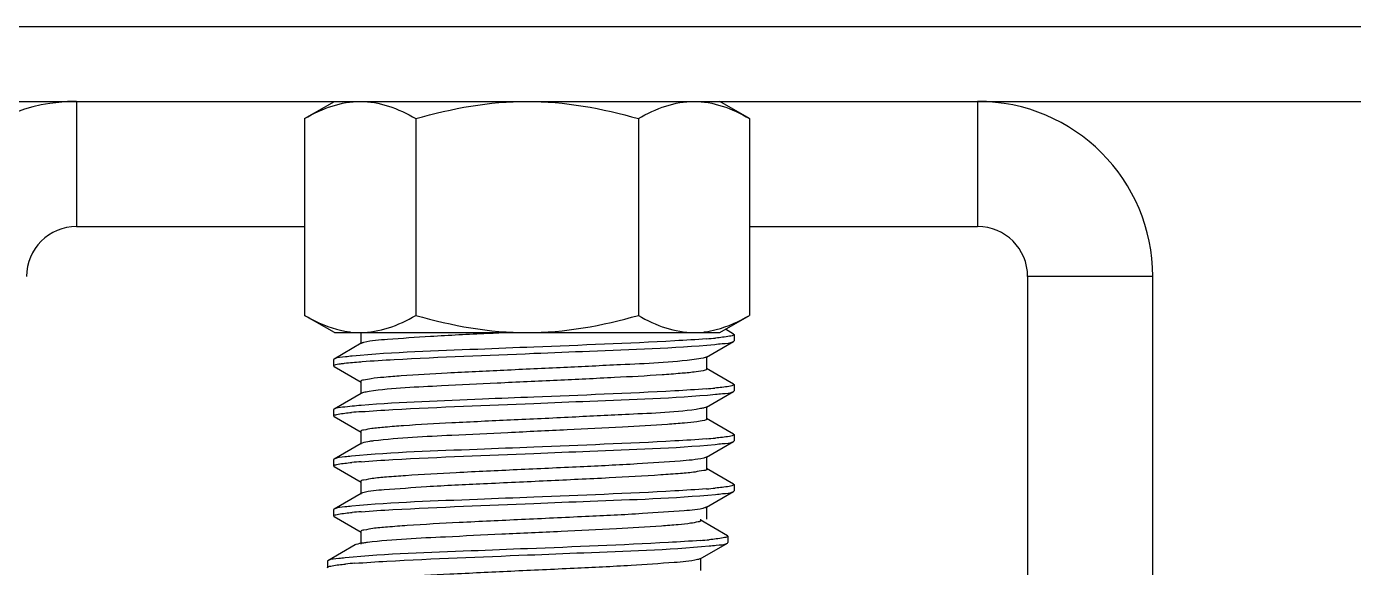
# Model space of a CAD drawing. Extents: x -1396510 to 1250330, y -1892470 to 1623980.
# Drawn here: x -1156689.2 to -1156436.8, y -61426.7 to -61323.8 of the extents above; entities that cross this region are included whole.
import ezdxf

# ---------------------------------------------------------------- set-up
doc = ezdxf.new("R2010")
doc.units = 0
doc.header["$LTSCALE"] = 1000
doc.header["$MEASUREMENT"] = 0
doc.layers.add('BZ', color=2, linetype='Continuous')

msp = doc.modelspace()

# ---------------------------------------------------------------- linework, layer by layer
at = {"linetype": 'Continuous'}
for p, q in [((-1157330.37, -61323.8), (-1155857.6, -61323.8)), ((-1157330.37, -61338.05), (-1155857.6, -61338.05)), ((-1156679.66, -61338.05), (-1156508.31, -61338.05)), ((-1156679.66, -61338.05), (-1156679.66, -61361.85)), ((-1156636.29, -61341.32), (-1156630.63, -61338.05)), ((-1156630.63, -61338.05), (-1156557.34, -61338.05)), ((-1156551.67, -61341.32), (-1156557.34, -61338.05)), ((-1156508.31, -61338.05), (-1156508.31, -61361.85)), ((-1156636.29, -61341.32), (-1156636.29, -61378.76)), ((-1156615.14, -61341.32), (-1156615.14, -61378.76)), ((-1156572.83, -61341.32), (-1156572.83, -61378.76)), ((-1156551.67, -61341.32), (-1156551.67, -61378.76)), ((-1156679.66, -61361.85), (-1156636.29, -61361.85)), ((-1156551.67, -61361.85), (-1156508.31, -61361.85)), ((-1156474.99, -61371.37), (-1156498.79, -61371.37)), ((-1156498.79, -61371.37), (-1156498.79, -61592.01)), ((-1156474.99, -61592.01), (-1156474.99, -61371.37)), ((-1156630.63, -61382.03), (-1156636.29, -61378.76)), ((-1156557.34, -61382.03), (-1156551.67, -61378.76)), ((-1156625.63, -61382.03), (-1156625.63, -61384.2)), ((-1156554.71, -61382.31), (-1156556.27, -61381.41)), ((-1156554.71, -61382.31), (-1156554.62, -61382.41)), ((-1156554.62, -61382.41), (-1156554.62, -61383.6)), ((-1156625.52, -61384.08), (-1156630.69, -61387.07)), ((-1156559.88, -61386.7), (-1156554.71, -61383.71)), ((-1156554.71, -61383.71), (-1156554.62, -61383.61)), ((-1156630.69, -61387.07), (-1156630.78, -61387.17)), ((-1156630.78, -61387.17), (-1156630.78, -61388.36)), ((-1156630.69, -61388.47), (-1156630.78, -61388.36)), ((-1156625.62, -61387.57), (-1156625.35, -61387.55)), ((-1156559.78, -61388.96), (-1156559.78, -61386.58)), ((-1156630.69, -61388.47), (-1156625.52, -61391.46)), ((-1156554.71, -61391.83), (-1156559.88, -61388.84)), ((-1156625.63, -61391.34), (-1156625.63, -61393.72)), ((-1156559.88, -61396.22), (-1156554.71, -61393.23)), ((-1156554.71, -61391.83), (-1156554.62, -61391.93)), ((-1156554.71, -61393.23), (-1156554.62, -61393.12)), ((-1156554.62, -61391.93), (-1156554.62, -61393.12)), ((-1156625.52, -61393.6), (-1156630.69, -61396.59)), ((-1156630.69, -61396.59), (-1156630.78, -61396.69)), ((-1156630.78, -61396.69), (-1156630.78, -61397.88)), ((-1156630.69, -61397.99), (-1156630.78, -61397.88)), ((-1156630.69, -61397.99), (-1156625.52, -61400.98)), ((-1156554.71, -61401.35), (-1156559.88, -61398.36)), ((-1156559.78, -61398.48), (-1156559.78, -61396.1)), ((-1156625.63, -61400.86), (-1156625.63, -61403.24)), ((-1156625.52, -61403.12), (-1156630.69, -61406.11)), ((-1156625.38, -61403.05), (-1156625.52, -61403.12)), ((-1156559.88, -61405.74), (-1156554.71, -61402.75)), ((-1156554.71, -61401.35), (-1156554.62, -61401.45)), ((-1156554.71, -61402.75), (-1156554.62, -61402.64)), ((-1156554.62, -61401.45), (-1156554.62, -61402.64)), ((-1156559.78, -61408), (-1156559.78, -61405.62)), ((-1156630.69, -61406.11), (-1156630.78, -61406.21)), ((-1156630.78, -61406.21), (-1156630.78, -61407.4)), ((-1156630.69, -61407.51), (-1156630.78, -61407.4)), ((-1156630.69, -61407.51), (-1156625.52, -61410.5)), ((-1156554.71, -61410.87), (-1156559.88, -61407.88)), ((-1156625.63, -61410.38), (-1156625.63, -61412.76)), ((-1156554.71, -61410.87), (-1156554.62, -61410.97)), ((-1156554.62, -61410.97), (-1156554.62, -61412.16)), ((-1156625.52, -61412.64), (-1156630.69, -61415.63)), ((-1156559.88, -61415.26), (-1156554.71, -61412.27)), ((-1156554.71, -61412.27), (-1156554.62, -61412.16)), ((-1156630.69, -61415.63), (-1156630.78, -61415.73)), ((-1156630.78, -61415.73), (-1156630.78, -61416.92)), ((-1156559.88, -61415.26), (-1156560.07, -61415.34)), ((-1156559.78, -61417.52), (-1156559.78, -61415.14)), ((-1156630.69, -61417.03), (-1156630.78, -61416.92)), ((-1156630.69, -61417.03), (-1156625.52, -61420.02)), ((-1156555.89, -61420.68), (-1156561.06, -61417.69)), ((-1156560.95, -61417.81), (-1156560.95, -61417.54)), ((-1156625.63, -61419.9), (-1156625.63, -61422.28)), ((-1156555.89, -61420.68), (-1156555.8, -61420.78)), ((-1156555.8, -61420.78), (-1156555.8, -61421.97)), ((-1156626.7, -61422.45), (-1156631.86, -61425.44)), ((-1156626.55, -61422.38), (-1156626.7, -61422.45)), ((-1156561.06, -61425.07), (-1156555.89, -61422.08)), ((-1156555.89, -61422.08), (-1156555.8, -61421.97)), ((-1156631.86, -61425.44), (-1156631.95, -61425.54)), ((-1156631.95, -61425.54), (-1156631.95, -61426.73)), ((-1156560.95, -61427.33), (-1156560.95, -61424.95)), ((-1156631.86, -61426.84), (-1156631.95, -61426.73))]:
    msp.add_line(p, q, dxfattribs=at)
at = {"color": 7}
msp.add_line((-1156630.63, -61382.03), (-1156557.34, -61382.03), dxfattribs=at)
at = {"linetype": 'Continuous'}
for centre, radius, start, end in [((-1156679.66, -61371.37), 33.32, 90, 180), ((-1156508.31, -61371.37), 33.32, 0, 90), ((-1156679.66, -61371.37), 9.52, 90, 180), ((-1156508.31, -61371.37), 9.52, 0, 90), ((-1156625.67, -61365.57), 16.46, 262.5985, 263.3661), ((-1156562.3, -61365.57), 16.46, 276.6339, 277.4033), ((-1156568.14, -61276.74), 106.8, 274.4562, 275.3759), ((-1156623.82, -61388.88), 5.11, 103.4604, 104.3304), ((-1156568.45, -61282.48), 110.59, 274.4593, 275.2731), ((-1156617.46, -61501.21), 104.44, 94.4466, 95.4488), ((-1156568.24, -61294.6), 107.98, 274.4571, 275.3429), ((-1156617.4, -61511.5), 105.21, 94.4523, 95.4224), ((-1156568.26, -61303.87), 108.23, 274.4571, 275.3372), ((-1156617.19, -61523.53), 107.73, 94.4567, 95.35), ((-1156560.79, -61413.26), 2.2, 287.9093, 289.044), ((-1156569.41, -61313.93), 107.98, 274.4571, 275.3429), ((-1156618.57, -61530.82), 105.21, 94.4523, 95.4224)]:
    msp.add_arc(centre, radius, start, end, dxfattribs=at)
for points, knots in [([(-1156636.29, -61341.32), (-1156634.63, -61340.36), (-1156631.26, -61338.72), (-1156627.52, -61338.05), (-1156625.72, -61338.05)], [0, 0, 0, 0, 0.514931, 1, 1, 1, 1]), ([(-1156625.72, -61338.05), (-1156623.91, -61338.05), (-1156620.17, -61338.72), (-1156616.8, -61340.36), (-1156615.14, -61341.32)], [0, 0, 0, 0, 0.485069, 1, 1, 1, 1]), ([(-1156572.83, -61341.32), (-1156571.17, -61340.36), (-1156567.79, -61338.72), (-1156564.06, -61338.05), (-1156562.25, -61338.05)], [0, 0, 0, 0, 0.514931, 1, 1, 1, 1]), ([(-1156562.25, -61338.05), (-1156560.44, -61338.05), (-1156556.71, -61338.72), (-1156553.33, -61340.36), (-1156551.67, -61341.32)], [0, 0, 0, 0, 0.485069, 1, 1, 1, 1]), ([(-1156636.29, -61378.76), (-1156635.61, -61379.15), (-1156632.94, -61380.58), (-1156630.01, -61381.61), (-1156627.79, -61381.89)], [0, 0, 0, 0, 0.26074, 1, 1, 1, 1]), ([(-1156625.72, -61382.03), (-1156623.91, -61382.03), (-1156620.17, -61381.35), (-1156616.8, -61379.72), (-1156615.14, -61378.76)], [0, 0, 0, 0, 0.485069, 1, 1, 1, 1]), ([(-1156572.83, -61378.76), (-1156571.17, -61379.72), (-1156567.79, -61381.35), (-1156564.06, -61382.03), (-1156562.25, -61382.03)], [0, 0, 0, 0, 0.514931, 1, 1, 1, 1]), ([(-1156560.18, -61381.89), (-1156559.45, -61381.8), (-1156556.47, -61381.21), (-1156553.67, -61379.91), (-1156551.67, -61378.76)], [0, 0, 0, 0, 0.241319, 1, 1, 1, 1]), ([(-1156597.17, -61382.03), (-1156598.63, -61382.1), (-1156603.7, -61382.33), (-1156611.5, -61382.7), (-1156619.31, -61383.26), (-1156623.56, -61383.56), (-1156625.01, -61383.91)], [0.5736107, 0.5736107, 0.5736107, 0.5736107, 0.6403849, 0.8060766, 0.931494, 1, 1, 1, 1]), ([(-1156559.84, -61383.22), (-1156561.86, -61383.38), (-1156572.8, -61384.04), (-1156583.76, -61384.44), (-1156592.7, -61384.79)], [0, 0, 0, 0, 0.184509, 1, 1, 1, 1]), ([(-1156555, -61382.63), (-1156555.16, -61382.67), (-1156556.2, -61382.89), (-1156557.25, -61382.99), (-1156558.13, -61383.07)], [0, 0, 0, 0, 0.159053, 1, 1, 1, 1]), ([(-1156554.62, -61382.41), (-1156554.62, -61382.46), (-1156554.78, -61382.57), (-1156554.91, -61382.6), (-1156555, -61382.63)], [0, 0, 0, 0, 0.319254, 1, 1, 1, 1]), ([(-1156592.7, -61384.79), (-1156596.26, -61384.94), (-1156607.77, -61385.43), (-1156619.3, -61385.77), (-1156627.23, -61386.52)], [0, 0, 0, 0, 0.308784, 1, 1, 1, 1]), ([(-1156625.09, -61383.93), (-1156625.17, -61383.95), (-1156625.32, -61383.99), (-1156625.47, -61384.05), (-1156625.52, -61384.08)], [0, 0, 0, 0, 0.585672, 1, 1, 1, 1]), ([(-1156592.7, -61385.98), (-1156589.17, -61385.84), (-1156577.69, -61385.36), (-1156566.2, -61385.01), (-1156558.29, -61384.28)], [0, 0, 0, 0, 0.307895, 1, 1, 1, 1]), ([(-1156558.29, -61384.28), (-1156557.83, -61384.23), (-1156556.65, -61384.07), (-1156555.36, -61384.08), (-1156554.71, -61383.71)], [0, 0, 0, 0, 0.380051, 1, 1, 1, 1]), ([(-1156630.78, -61388.36), (-1156630.78, -61388.32), (-1156630.33, -61388), (-1156629.88, -61388.03), (-1156629.47, -61387.97)], [0, 0, 0, 0, 0.092798, 1, 1, 1, 1]), ([(-1156627.23, -61386.52), (-1156627.67, -61386.56), (-1156628.81, -61386.72), (-1156630.06, -61386.71), (-1156630.69, -61387.07)], [0, 0, 0, 0, 0.379378, 1, 1, 1, 1]), ([(-1156629.47, -61387.97), (-1156629.22, -61387.93), (-1156627.95, -61387.76), (-1156626.66, -61387.65), (-1156625.62, -61387.57)], [0, 0, 0, 0, 0.190958, 1, 1, 1, 1]), ([(-1156561.76, -61387.11), (-1156566.56, -61387.75), (-1156574.99, -61388.08), (-1156587.21, -61388.72), (-1156598.2, -61389.2), (-1156608.49, -61389.71), (-1156616.14, -61390.13), (-1156620.88, -61390.52), (-1156623.44, -61390.74), (-1156624.65, -61391.01), (-1156625.63, -61391.15), (-1156625.63, -61391.34)], [0, 0, 0, 0, 0.226556, 0.394464, 0.573122, 0.741029, 0.877994, 0.929534, 0.967621, 0.99116, 1, 1, 1, 1]), ([(-1156625.35, -61387.55), (-1156623.33, -61387.39), (-1156612.45, -61386.74), (-1156601.56, -61386.34), (-1156592.7, -61385.98)], [0, 0, 0, 0, 0.186017, 1, 1, 1, 1]), ([(-1156559.88, -61386.7), (-1156559.96, -61386.75), (-1156560.57, -61386.96), (-1156561.21, -61387.03), (-1156561.76, -61387.11)], [0, 0, 0, 0, 0.140461, 1, 1, 1, 1]), ([(-1156559.8, -61389.02), (-1156559.97, -61389.21), (-1156560.89, -61389.32), (-1156562.49, -61389.62), (-1156565.14, -61389.84), (-1156570.16, -61390.23), (-1156577.98, -61390.64), (-1156588.42, -61391.15), (-1156599.39, -61391.63), (-1156611.33, -61392.28), (-1156619.49, -61392.56), (-1156624.05, -61393.25)], [0, 0, 0, 0, 0.011937, 0.038615, 0.07957, 0.133598, 0.274096, 0.443272, 0.620779, 0.785256, 1, 1, 1, 1]), ([(-1156559.78, -61388.96), (-1156559.78, -61388.97), (-1156559.78, -61388.99), (-1156559.79, -61389.01), (-1156559.8, -61389.02)], [0, 0, 0, 0, 0.463467, 1, 1, 1, 1]), ([(-1156624.05, -61393.25), (-1156624.23, -61393.28), (-1156624.72, -61393.37), (-1156625.24, -61393.44), (-1156625.52, -61393.6)], [0, 0, 0, 0, 0.353551, 1, 1, 1, 1]), ([(-1156559.85, -61392.74), (-1156561.87, -61392.9), (-1156572.81, -61393.56), (-1156583.77, -61393.96), (-1156592.7, -61394.31)], [0, 0, 0, 0, 0.184619, 1, 1, 1, 1]), ([(-1156555.07, -61392.17), (-1156555.24, -61392.21), (-1156556.31, -61392.42), (-1156557.39, -61392.52), (-1156558.29, -61392.6)], [0, 0, 0, 0, 0.163149, 1, 1, 1, 1]), ([(-1156558.18, -61393.78), (-1156557.74, -61393.74), (-1156556.59, -61393.58), (-1156555.34, -61393.59), (-1156554.71, -61393.23)], [0, 0, 0, 0, 0.379419, 1, 1, 1, 1]), ([(-1156554.62, -61391.93), (-1156554.62, -61391.99), (-1156554.81, -61392.1), (-1156554.96, -61392.14), (-1156555.07, -61392.17)], [0, 0, 0, 0, 0.312916, 1, 1, 1, 1]), ([(-1156625.51, -61395.89), (-1156626.7, -61395.98), (-1156628.39, -61396.22), (-1156630.21, -61396.31), (-1156630.69, -61396.59)], [0, 0, 0, 0, 0.683777, 1, 1, 1, 1]), ([(-1156625.56, -61397.08), (-1156623.54, -61396.92), (-1156612.6, -61396.26), (-1156601.64, -61395.86), (-1156592.7, -61395.5)], [0, 0, 0, 0, 0.184504, 1, 1, 1, 1]), ([(-1156592.7, -61394.31), (-1156595.96, -61394.44), (-1156606.9, -61394.9), (-1156617.84, -61395.29), (-1156625.51, -61395.89)], [0, 0, 0, 0, 0.297814, 1, 1, 1, 1]), ([(-1156592.7, -61395.5), (-1156589.15, -61395.36), (-1156577.64, -61394.87), (-1156566.11, -61394.53), (-1156558.18, -61393.78)], [0, 0, 0, 0, 0.308711, 1, 1, 1, 1]), ([(-1156630.78, -61397.88), (-1156630.78, -61397.84), (-1156630.62, -61397.73), (-1156630.49, -61397.7), (-1156630.39, -61397.67)], [0, 0, 0, 0, 0.319044, 1, 1, 1, 1]), ([(-1156630.39, -61397.67), (-1156630.23, -61397.62), (-1156629.24, -61397.42), (-1156628.23, -61397.32), (-1156627.38, -61397.24)], [0, 0, 0, 0, 0.160861, 1, 1, 1, 1]), ([(-1156560.98, -61396.51), (-1156565.47, -61397.28), (-1156573.67, -61397.49), (-1156585.72, -61398.18), (-1156596.98, -61398.67), (-1156607.65, -61399.19), (-1156615.65, -61399.61), (-1156620.63, -61400.01), (-1156623.32, -61400.24), (-1156624.59, -61400.52), (-1156625.63, -61400.66), (-1156625.63, -61400.86)], [0, 0, 0, 0, 0.210773, 0.377666, 0.558838, 0.731273, 0.873076, 0.926648, 0.966309, 0.990838, 1, 1, 1, 1]), ([(-1156559.78, -61398.48), (-1156559.78, -61398.66), (-1156560.72, -61398.81), (-1156561.91, -61399.07), (-1156564.39, -61399.29), (-1156569.01, -61399.67), (-1156576.5, -61400.09), (-1156586.6, -61400.59), (-1156597.44, -61401.06), (-1156609.71, -61401.69), (-1156618.25, -61402.05), (-1156623.18, -61402.65)], [0, 0, 0, 0, 0.008683, 0.031763, 0.069103, 0.119686, 0.254361, 0.420111, 0.597552, 0.765912, 1, 1, 1, 1]), ([(-1156559.88, -61396.22), (-1156560, -61396.29), (-1156560.38, -61396.4), (-1156560.75, -61396.47), (-1156560.98, -61396.51)], [0, 0, 0, 0, 0.374139, 1, 1, 1, 1]), ([(-1156623.18, -61402.65), (-1156623.43, -61402.68), (-1156624.17, -61402.79), (-1156624.92, -61402.88), (-1156625.38, -61403.05)], [0, 0, 0, 0, 0.341642, 1, 1, 1, 1]), ([(-1156559.84, -61402.26), (-1156561.86, -61402.42), (-1156572.81, -61403.08), (-1156583.77, -61403.48), (-1156592.7, -61403.83)], [0, 0, 0, 0, 0.184538, 1, 1, 1, 1]), ([(-1156592.7, -61405.02), (-1156589.15, -61404.88), (-1156577.64, -61404.39), (-1156566.12, -61404.05), (-1156558.19, -61403.3)], [0, 0, 0, 0, 0.308641, 1, 1, 1, 1]), ([(-1156558.19, -61403.3), (-1156557.74, -61403.26), (-1156556.6, -61403.1), (-1156555.34, -61403.11), (-1156554.71, -61402.75)], [0, 0, 0, 0, 0.379512, 1, 1, 1, 1]), ([(-1156555.01, -61401.67), (-1156555.18, -61401.72), (-1156556.22, -61401.93), (-1156557.29, -61402.03), (-1156558.18, -61402.11)], [0, 0, 0, 0, 0.159502, 1, 1, 1, 1]), ([(-1156554.62, -61401.45), (-1156554.62, -61401.5), (-1156554.78, -61401.61), (-1156554.91, -61401.64), (-1156555.01, -61401.67)], [0, 0, 0, 0, 0.318137, 1, 1, 1, 1]), ([(-1156627.38, -61405.57), (-1156627.8, -61405.61), (-1156628.89, -61405.76), (-1156630.09, -61405.76), (-1156630.69, -61406.11)], [0, 0, 0, 0, 0.378482, 1, 1, 1, 1]), ([(-1156592.7, -61403.83), (-1156596.29, -61403.98), (-1156607.85, -61404.47), (-1156619.43, -61404.8), (-1156627.38, -61405.57)], [0, 0, 0, 0, 0.309919, 1, 1, 1, 1]), ([(-1156560.39, -61405.91), (-1156561.85, -61406.26), (-1156566.1, -61406.56), (-1156573.91, -61407.12), (-1156584.27, -61407.61), (-1156595.75, -61408.14), (-1156606.8, -61408.66), (-1156615.14, -61409.1), (-1156620.36, -61409.51), (-1156623.2, -61409.74), (-1156624.53, -61410.04), (-1156625.63, -61410.17), (-1156625.63, -61410.38)], [0, 0, 0, 0, 0.068576, 0.194029, 0.359725, 0.543506, 0.720761, 0.867753, 0.923531, 0.964877, 0.99049, 1, 1, 1, 1]), ([(-1156625.57, -61406.6), (-1156623.55, -61406.44), (-1156612.6, -61405.78), (-1156601.64, -61405.38), (-1156592.7, -61405.02)], [0, 0, 0, 0, 0.184493, 1, 1, 1, 1]), ([(-1156559.88, -61405.74), (-1156559.94, -61405.78), (-1156560.11, -61405.84), (-1156560.29, -61405.89), (-1156560.39, -61405.91)], [0, 0, 0, 0, 0.406881, 1, 1, 1, 1]), ([(-1156630.78, -61407.4), (-1156630.78, -61407.36), (-1156630.62, -61407.25), (-1156630.49, -61407.21), (-1156630.39, -61407.19)], [0, 0, 0, 0, 0.318595, 1, 1, 1, 1]), ([(-1156630.39, -61407.19), (-1156630.23, -61407.14), (-1156629.22, -61406.94), (-1156628.2, -61406.84), (-1156627.34, -61406.75)], [0, 0, 0, 0, 0.160696, 1, 1, 1, 1]), ([(-1156559.78, -61408), (-1156559.78, -61408.21), (-1156560.9, -61408.34), (-1156562.27, -61408.65), (-1156565.18, -61408.88), (-1156570.52, -61409.29), (-1156579.03, -61409.74), (-1156590.26, -61410.27), (-1156601.85, -61410.81), (-1156612.2, -61411.28), (-1156619.82, -61411.89), (-1156623.91, -61412.13), (-1156625.23, -61412.52)], [0, 0, 0, 0, 0.009703, 0.035887, 0.07813, 0.135078, 0.284815, 0.464601, 0.649729, 0.81476, 0.937049, 1, 1, 1, 1]), ([(-1156554.62, -61410.97), (-1156554.62, -61411.03), (-1156554.8, -61411.14), (-1156554.95, -61411.17), (-1156555.06, -61411.2)], [0, 0, 0, 0, 0.314295, 1, 1, 1, 1]), ([(-1156592.7, -61413.35), (-1156596.28, -61413.5), (-1156607.83, -61413.99), (-1156619.4, -61414.32), (-1156627.34, -61415.08)], [0, 0, 0, 0, 0.309586, 1, 1, 1, 1]), ([(-1156625.23, -61412.52), (-1156625.29, -61412.54), (-1156625.39, -61412.57), (-1156625.48, -61412.62), (-1156625.52, -61412.64)], [0, 0, 0, 0, 0.569522, 1, 1, 1, 1]), ([(-1156559.84, -61411.78), (-1156561.86, -61411.93), (-1156572.81, -61412.6), (-1156583.77, -61413), (-1156592.7, -61413.35)], [0, 0, 0, 0, 0.184553, 1, 1, 1, 1]), ([(-1156592.7, -61414.54), (-1156589.14, -61414.4), (-1156577.61, -61413.91), (-1156566.07, -61413.57), (-1156558.13, -61412.82)], [0, 0, 0, 0, 0.309073, 1, 1, 1, 1]), ([(-1156555.06, -61411.2), (-1156555.23, -61411.25), (-1156556.26, -61411.45), (-1156557.31, -61411.55), (-1156558.19, -61411.63)], [0, 0, 0, 0, 0.163341, 1, 1, 1, 1]), ([(-1156558.13, -61412.82), (-1156557.69, -61412.78), (-1156556.57, -61412.62), (-1156555.33, -61412.63), (-1156554.71, -61412.27)], [0, 0, 0, 0, 0.379133, 1, 1, 1, 1]), ([(-1156627.34, -61415.08), (-1156627.77, -61415.13), (-1156628.87, -61415.28), (-1156630.08, -61415.28), (-1156630.69, -61415.63)], [0, 0, 0, 0, 0.378727, 1, 1, 1, 1]), ([(-1156560.11, -61415.35), (-1156561.38, -61415.77), (-1156565.43, -61415.98), (-1156572.97, -61416.61), (-1156583.32, -61417.07), (-1156594.94, -61417.62), (-1156606.23, -61418.15), (-1156614.8, -61418.6), (-1156620.18, -61419.02), (-1156623.11, -61419.24), (-1156624.49, -61419.56), (-1156625.62, -61419.68), (-1156625.63, -61419.9)], [0, 0, 0, 0, 0.061098, 0.182334, 0.347135, 0.532706, 0.713328, 0.863975, 0.921317, 0.963856, 0.990226, 1, 1, 1, 1]), ([(-1156625.56, -61416.12), (-1156623.54, -61415.96), (-1156612.6, -61415.3), (-1156601.64, -61414.9), (-1156592.7, -61414.54)], [0, 0, 0, 0, 0.184541, 1, 1, 1, 1]), ([(-1156630.78, -61416.92), (-1156630.78, -61416.87), (-1156630.61, -61416.76), (-1156630.46, -61416.73), (-1156630.36, -61416.7)], [0, 0, 0, 0, 0.315177, 1, 1, 1, 1]), ([(-1156630.36, -61416.7), (-1156630.19, -61416.65), (-1156629.16, -61416.45), (-1156628.11, -61416.35), (-1156627.23, -61416.26)], [0, 0, 0, 0, 0.16229, 1, 1, 1, 1]), ([(-1156560.95, -61417.81), (-1156560.95, -61417.99), (-1156561.9, -61418.13), (-1156563.08, -61418.4), (-1156565.57, -61418.62), (-1156570.19, -61419), (-1156577.68, -61419.42), (-1156587.77, -61419.91), (-1156598.62, -61420.39), (-1156610.89, -61421.02), (-1156619.43, -61421.38), (-1156624.36, -61421.98)], [0, 0, 0, 0, 0.008683, 0.031763, 0.069103, 0.119686, 0.254361, 0.420111, 0.597552, 0.765912, 1, 1, 1, 1]), ([(-1156556.19, -61421), (-1156556.35, -61421.04), (-1156557.4, -61421.26), (-1156558.46, -61421.36), (-1156559.36, -61421.44)], [0, 0, 0, 0, 0.159502, 1, 1, 1, 1]), ([(-1156555.8, -61420.78), (-1156555.8, -61420.83), (-1156555.96, -61420.94), (-1156556.09, -61420.97), (-1156556.19, -61421)], [0, 0, 0, 0, 0.318137, 1, 1, 1, 1]), ([(-1156593.88, -61423.16), (-1156597.46, -61423.3), (-1156609.02, -61423.8), (-1156620.61, -61424.13), (-1156628.56, -61424.9)], [0, 0, 0, 0, 0.309919, 1, 1, 1, 1]), ([(-1156624.36, -61421.98), (-1156624.61, -61422.01), (-1156625.34, -61422.11), (-1156626.09, -61422.21), (-1156626.55, -61422.38)], [0, 0, 0, 0, 0.341642, 1, 1, 1, 1]), ([(-1156561.02, -61421.58), (-1156563.04, -61421.74), (-1156573.98, -61422.41), (-1156584.94, -61422.81), (-1156593.88, -61423.16)], [0, 0, 0, 0, 0.184538, 1, 1, 1, 1]), ([(-1156593.88, -61424.35), (-1156590.32, -61424.21), (-1156578.82, -61423.72), (-1156567.29, -61423.38), (-1156559.36, -61422.63)], [0, 0, 0, 0, 0.308641, 1, 1, 1, 1]), ([(-1156559.36, -61422.63), (-1156558.92, -61422.59), (-1156557.77, -61422.43), (-1156556.52, -61422.44), (-1156555.89, -61422.08)], [0, 0, 0, 0, 0.379512, 1, 1, 1, 1]), ([(-1156628.56, -61424.9), (-1156628.98, -61424.94), (-1156630.07, -61425.09), (-1156631.26, -61425.09), (-1156631.86, -61425.44)], [0, 0, 0, 0, 0.378482, 1, 1, 1, 1]), ([(-1156631.56, -61426.51), (-1156631.41, -61426.47), (-1156630.4, -61426.26), (-1156629.37, -61426.16), (-1156628.52, -61426.08)], [0, 0, 0, 0, 0.160696, 1, 1, 1, 1]), ([(-1156561.57, -61425.24), (-1156563.02, -61425.59), (-1156567.27, -61425.88), (-1156575.08, -61426.45), (-1156585.44, -61426.93), (-1156596.93, -61427.46), (-1156607.98, -61427.99), (-1156616.32, -61428.43), (-1156621.54, -61428.84), (-1156624.37, -61429.06), (-1156625.71, -61429.37), (-1156626.8, -61429.5), (-1156626.8, -61429.71)], [0, 0, 0, 0, 0.068576, 0.194029, 0.359725, 0.543506, 0.720761, 0.867753, 0.923531, 0.964877, 0.99049, 1, 1, 1, 1]), ([(-1156626.74, -61425.93), (-1156624.72, -61425.77), (-1156613.78, -61425.11), (-1156602.81, -61424.71), (-1156593.88, -61424.35)], [0, 0, 0, 0, 0.184493, 1, 1, 1, 1]), ([(-1156561.06, -61425.07), (-1156561.12, -61425.1), (-1156561.29, -61425.17), (-1156561.46, -61425.22), (-1156561.57, -61425.24)], [0, 0, 0, 0, 0.406881, 1, 1, 1, 1]), ([(-1156631.95, -61426.73), (-1156631.95, -61426.68), (-1156631.8, -61426.58), (-1156631.66, -61426.54), (-1156631.56, -61426.51)], [0, 0, 0, 0, 0.318595, 1, 1, 1, 1])]:
    msp.add_open_spline(points, degree=3, knots=knots, dxfattribs=at)
for points in [[(-1156615.14, -61341.32), (-1156608.28, -61339.34), (-1156601.12, -61338.05), (-1156593.98, -61338.05)], [(-1156593.98, -61338.05), (-1156586.85, -61338.05), (-1156579.68, -61339.34), (-1156572.83, -61341.32)], [(-1156615.14, -61378.76), (-1156608.28, -61380.74), (-1156601.12, -61382.03), (-1156593.98, -61382.03)], [(-1156593.98, -61382.03), (-1156586.85, -61382.03), (-1156579.68, -61380.74), (-1156572.83, -61378.76)]]:
    msp.add_open_spline(points, degree=3, dxfattribs=at)
at = {"layer": 'BZ'}
msp.add_line((-1163240.98, -61338.05), (-1153705.59, -61338.05), dxfattribs=at)

doc.saveas('drawing.dxf')
